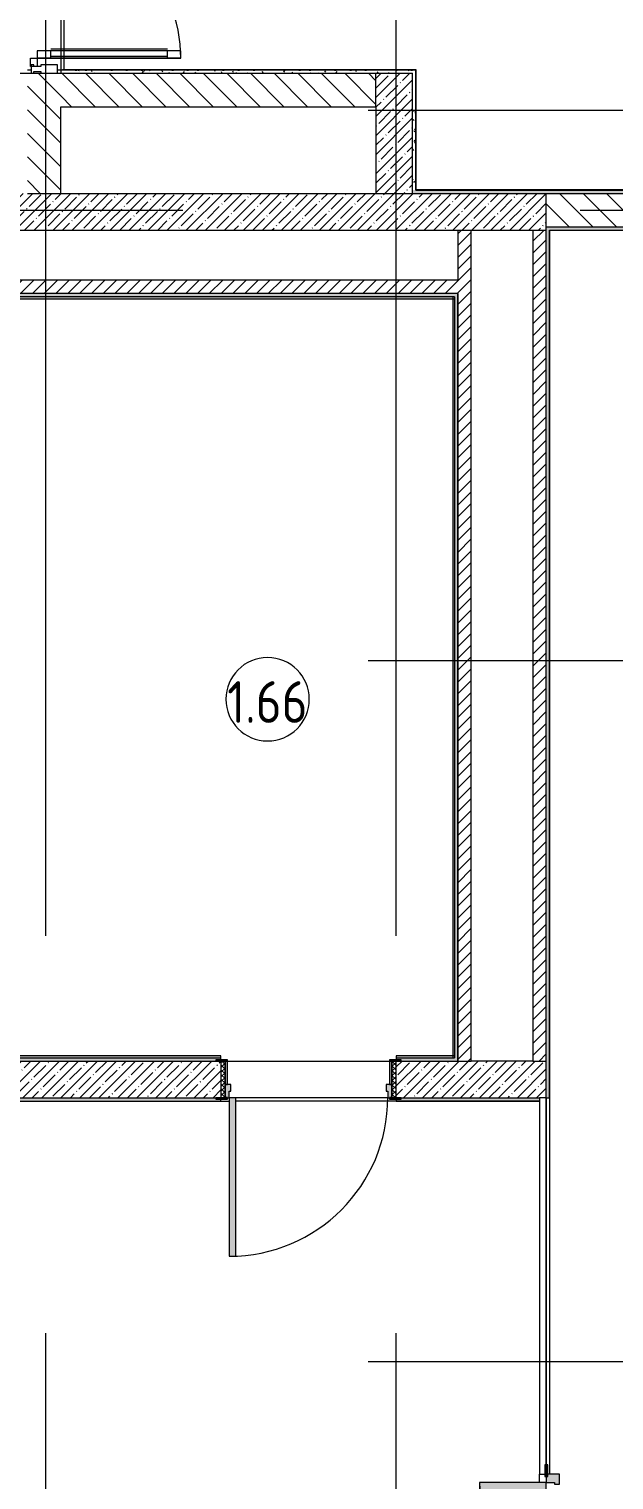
# Model space of a CAD drawing. Header units: millimetres. Extents: x -7229 to 196340, y -8553 to 29000.
# Drawn here: x 148726 to 152232, y 2889 to 11585 of the extents above; entities that cross this region are included whole.
import ezdxf

# ---------------------------------------------------------------- set-up
doc = ezdxf.new("R2010")
doc.units = ezdxf.units.MM
doc.linetypes.add('Осевая', pattern=[15875, 3175, -2381.25, 7937.5, -2381.25])
for name, color, linetype, lineweight in [('A-AREA-IDEN', 7, 'Continuous', 9), ('A-GLAZ-CWMG-3', 7, 'Continuous', 9), ('A-WALL-4', 7, 'Continuous', 13), ('I-WALL-6', 7, 'Continuous', 9), ('Оси-2', 7, 'Осевая', 9)]:
    doc.layers.add(name, color=color, linetype=linetype, lineweight=lineweight)
for name, color, linetype, lineweight, true_color in [('A-DETL-GENF-5', 7, 'Continuous', 9, 0xaaaaaa), ('A-DOOR-5', 7, 'Continuous', 9, 0xaaaaaa), ('A-DOOR-6', 7, 'Continuous', 9, 0xe2e2e2), ('A-DOOR-FRAM-4', 7, 'Continuous', 9, 0xe2e2e2), ('A-DOOR-FRAM-5', 7, 'Continuous', 9, 0xaaaaaa), ('A-FLOR-3', 7, 'Continuous', 9, 0xaaaaaa), ('I-WALL-4', 7, 'Continuous', 9, 0x99bbae), ('I-WALL-8', 9, 'Continuous', 9, 0x808080)]:
    doc.layers.add(name, color=color, linetype=linetype, lineweight=lineweight, true_color=true_color)
doc.styles.add('GOST Common', font='GOST_Common.ttf', dxfattribs={"width": 0.9, "height": 250})
pattern_1 = [(45, (50216.3, 0), (-35.35534, 35.35534), [])]
pattern_2 = [(135, (50216.3, 0), (-70.71068, -70.71068), [])]
pattern_3 = [(45, (50216.3, 0), (-57.024626, 57.024626), []), (45, (50273.33, 0), (-57.024626, 57.024626), [100.806, -20.161, 3.353, -16.808])]
pattern_4 = [(0, (50216.302, 0), (121.92, 30.48), [10.058, -81.382, 10.058, -81.382, -487.68]), (0, (50216.302, 0), (121.92, 30.48), [-182.88, 10.058, -172.822, 10.058, -81.382, -213.36]), (0, (50216.302, 0), (121.92, 30.48), [-457.2, 10.058, -50.902, 10.058, -142.342]), (120, (50262.022, 15.24), (-87.356454, 90.345817), [10.058, -81.382, 10.058, -81.382, -487.68]), (120, (50262.022, 15.24), (-87.356454, 90.345817), [-182.88, 10.058, -172.822, 10.058, -81.382, -213.36]), (120, (50262.022, 15.24), (-87.356454, 90.345817), [-457.2, 10.058, -50.902, 10.058, -142.342]), (240, (50277.262, 76.2), (-34.563546, -120.825817), [10.058, -81.382, 10.058, -81.382, -487.68]), (240, (50277.262, 76.2), (-34.563546, -120.825817), [-182.88, 10.058, -172.822, 10.058, -81.382, -213.36]), (240, (50277.262, 76.2), (-34.563546, -120.825817), [-457.2, 10.058, -50.902, 10.058, -142.342])]

# ---------------------------------------------------------------- blocks, each defined once
blk = doc.blocks.new('110_Дверь_СКБ_1Ст_Внутренняя1 - Д-7а_л__950x2100h_Туалет-32220591-План монтажа зашивок 1 этажа в осях 23_1-33 лист 3')
at = {"layer": 'A-DOOR-5'}
h = blk.add_hatch(dxfattribs=at)
h.set_pattern_fill('FP_145', color=256, style=0, pattern_type=2)
h.set_pattern_definition([(135, (1776.41, 174.685), (-14.14214, -14.14214), []), (225, (1776.41, 174.685), (14.14214, -14.14214), [])])
h.paths.add_polyline_path([(537.5, 110), (512.5, 109.9), (512.5, -110), (537.5, -110)])
at = {"layer": 'A-DOOR-6'}
h = blk.add_hatch(color=256, dxfattribs=at)
h.paths.add_polyline_path([(-487.5, 110), (-487.5, 30), (-452.5, 30), (-452.5, 70), (-462.5, 70), (-462.5, 110), (-472.5, 110)])
h.paths.add_polyline_path([(512.5, 110), (487.5, 109.8), (487.5, 70), (477.5, 70), (477.5, 30), (512.5, 30), (512.5, 109.9)])
at = {"layer": 'A-DOOR-FRAM-4'}
for points in [[(447.5, 1060), (447.5, 110), (487.5, 110), (487.5, 1060)], [(-499, 118), (-542.5, 118), (-542.5, 110), (-472.5, 110), (-472.5, 118), (-492.5, 118)], [(512.5, 118), (497.5, 118), (497.5, 110), (567.5, 110.1), (567.5, 118), (517.5, 118)], [(-487.5, 30), (-487.5, -110), (-472.5, -110), (-472.5, 30)], [(512.5, 30), (497.5, 30), (497.5, -110), (512.5, -109.7)], [(-512.5, -110), (-542.5, -110), (-542.5, -118), (-472.5, -118), (-472.5, -110), (-487.5, -110)], [(512.5, -110), (497.5, -110), (497.5, -118), (567.5, -118), (567.5, -110), (537.5, -110)]]:
    blk.add_hatch(color=256, dxfattribs=at).paths.add_polyline_path(points)
at = {"layer": 'A-DOOR-FRAM-5'}
h = blk.add_hatch(dxfattribs=at)
h.set_pattern_fill('FP_146', color=256, style=0, pattern_type=2)
h.set_pattern_definition([(45, (-346.384, 174.685), (-14.1421, 14.1421), []), (135, (-346.384, 174.685), (-14.1421, -14.1421), [])])
h.paths.add_polyline_path([(-487.5, 110), (-512.5, 110), (-512.5, -110), (-487.5, -110), (-487.5, -108.5)])
at = {"layer": 'A-DOOR-5'}
for p, q in [((487.5, 1060), (447.5, 1060)), ((447.5, 1060), (447.5, 110)), ((487.5, 110), (487.5, 1060)), ((447.5, 110), (487.5, 110))]:
    blk.add_line(p, q, dxfattribs=at)
blk.add_arc((487.5, 110), 950, 90, 180, dxfattribs=at)
at = {"layer": 'A-DOOR-FRAM-5'}
for p, q in [((-472.5, 118), (-542.5, 118)), ((-542.5, 118), (-542.5, 110)), ((-542.5, 110), (-472.5, 110)), ((-487.5, 110), (-512.5, 110)), ((-512.5, 110), (-512.5, -110)), ((-462.5, 110), (-487.5, 110)), ((-487.5, 110), (-487.5, 30)), ((-487.5, -110), (-487.5, 110)), ((-472.5, 110), (-487.5, 110)), ((-487.5, 110), (-487.5, 109)), ((-487.5, 109), (-472.5, 109)), ((-472.5, 110), (-472.5, 118)), ((-472.5, 109), (-472.5, 110)), ((-462.5, 70), (-462.5, 110)), ((487.5, 110), (487.5, 70)), ((512.5, 110), (487.5, 110)), ((567.5, 118), (497.5, 118)), ((497.5, 118), (497.5, 110)), ((512.5, 110), (497.5, 110)), ((497.5, 110), (497.5, 109)), ((497.5, 110), (567.5, 110)), ((497.5, 109), (512.5, 109)), ((512.5, 30), (512.5, 110)), ((537.5, 110), (512.5, 110)), ((512.5, 110), (512.5, -110)), ((512.5, 109), (512.5, 110)), ((537.5, -110), (537.5, 110)), ((567.5, 110), (567.5, 118)), ((-487.5, 30), (-452.5, 30)), ((-472.5, 30), (-487.5, 30)), ((-487.5, 30), (-487.5, -110)), ((-472.5, -110), (-472.5, 30)), ((-452.5, 70), (-462.5, 70)), ((-452.5, 30), (-452.5, 70)), ((487.5, 70), (477.5, 70)), ((477.5, 70), (477.5, 30)), ((477.5, 30), (512.5, 30)), ((512.5, 30), (497.5, 30)), ((497.5, 30), (497.5, -110)), ((512.5, -110), (512.5, 30)), ((-472.5, -110), (-542.5, -110)), ((-542.5, -110), (-542.5, -118)), ((-542.5, -118), (-472.5, -118)), ((-512.5, -110), (-487.5, -110)), ((-487.5, -110), (-472.5, -110)), ((-472.5, -118), (-472.5, -110)), ((497.5, -110), (512.5, -110)), ((567.5, -110), (497.5, -110)), ((497.5, -110), (497.5, -118)), ((497.5, -118), (567.5, -118)), ((512.5, -110), (537.5, -110)), ((567.5, -118), (567.5, -110))]:
    blk.add_line(p, q, dxfattribs=at)
blk = doc.blocks.new('110_Дверь_СКБ_2Ст - Д-5_п__в составе перегородки _не входит в спец__-32680960-План монтажа зашивок 1 этажа в осях 23_1-33 лист 3')
at = {"layer": 'A-DOOR-6'}
for points in [[(-637.5, 900.5), (-637.5, 0.5), (-587.5, 0.5), (-587.5, 900.5)], [(612.5, 400.5), (612.5, 0.5), (662.5, 0.5), (662.5, 400.5)]]:
    blk.add_hatch(color=256, dxfattribs=at).paths.add_polyline_path(points)
h = blk.add_hatch(color=256, dxfattribs=at)
h.paths.add_polyline_path([(-687.5, -19.5), (-687.5, -79.5), (-627.5, -79.5), (-627.5, -49.5), (-637.5, -49.5), (-637.5, 0.5), (-687.5, 0.5)])
h.paths.add_polyline_path([(652.5, -79.5), (712.5, -79.5), (712.5, 0.5), (662.5, 0.5), (662.5, -49.5), (652.5, -49.5)])
at = {"layer": 'A-DOOR-FRAM-4'}
for points in [[(-742.5, 2.7), (-742.5, 0.5), (-672.5, 0.5), (-672.5, 8.5), (-742.5, 8.5)], [(697.5, 0.5), (767.5, 1.5), (767.5, 8.5), (697.5, 8.5)], [(-742.5, -0.5), (-742.5, -8.5), (-687.5, -8.5), (-687.5, -0.5)], [(712.5, -8.5), (767.5, -8.5), (767.5, -0.5), (712.5, -0.5)]]:
    blk.add_hatch(color=256, dxfattribs=at).paths.add_polyline_path(points)
at = {"layer": 'A-DOOR-5'}
for p, q in [((-637.5, 900.5), (-637.5, 0.5)), ((-587.5, 900.5), (-637.5, 900.5)), ((-587.5, 0.5), (-587.5, 900.5)), ((662.5, 400.5), (612.5, 400.5)), ((612.5, 400.5), (612.5, 0.5)), ((662.5, 0.5), (662.5, 400.5)), ((-637.5, 0.5), (-587.5, 0.5)), ((612.5, 0.5), (662.5, 0.5))]:
    blk.add_line(p, q, dxfattribs=at)
for centre, radius, start, end in [((-637.5, 0.5), 900, 0, 90), ((662.5, 0.5), 400, 90, 180)]:
    blk.add_arc(centre, radius, start, end, dxfattribs=at)
at = {"layer": 'A-DOOR-FRAM-5'}
for p, q in [((-672.5, 8.5), (-742.5, 8.5)), ((-742.5, 8.5), (-742.5, 0.5)), ((-742.5, 0.5), (-672.5, 0.5)), ((-637.5, 0.5), (-687.5, 0.5)), ((-687.5, 0.5), (-687.5, -79.5)), ((-672.5, 0.5), (-687.5, 0.5)), ((-687.5, 0.5), (-687.5, -0.5)), ((-672.5, 0.5), (-672.5, 8.5)), ((-672.5, -0.5), (-672.5, 0.5)), ((-637.5, -49.5), (-637.5, 0.5)), ((662.5, 0.5), (662.5, -49.5)), ((712.5, 0.5), (662.5, 0.5)), ((767.5, 8.5), (697.5, 8.5)), ((697.5, 8.5), (697.5, 0.5)), ((712.5, 0.5), (697.5, 0.5)), ((697.5, 0.5), (697.5, -0.5)), ((697.5, 0.5), (767.5, 0.5)), ((712.5, -79.5), (712.5, 0.5)), ((712.5, -0.5), (712.5, 0.5)), ((767.5, 0.5), (767.5, 8.5)), ((-672.5, -0.5), (-742.5, -0.5)), ((-742.5, -0.5), (-742.5, -8.5)), ((-742.5, -8.5), (-672.5, -8.5)), ((-687.5, -0.5), (-672.5, -0.5)), ((-687.5, -79.5), (-627.5, -79.5)), ((-672.5, -8.5), (-672.5, -0.5)), ((-627.5, -49.5), (-637.5, -49.5)), ((-627.5, -79.5), (-627.5, -49.5)), ((662.5, -49.5), (652.5, -49.5)), ((652.5, -49.5), (652.5, -79.5)), ((652.5, -79.5), (712.5, -79.5)), ((697.5, -0.5), (712.5, -0.5)), ((767.5, -0.5), (697.5, -0.5)), ((697.5, -0.5), (697.5, -8.5)), ((697.5, -8.5), (767.5, -8.5)), ((767.5, -8.5), (767.5, -0.5))]:
    blk.add_line(p, q, dxfattribs=at)
blk = doc.blocks.new('Дверь_Витражная_остекление_ - ВВ-7 остекление-32349468-План монтажа зашивок 1 этажа в осях 23_1-33 лист 3')
at = {"layer": 'A-DETL-GENF-5'}
for p, q in [((-815, -20), (-860, -20)), ((-860, -880), (-860, -20)), ((-815, -20), (-860, -20)), ((-860, -20), (-860, -880)), ((-815, -880), (-815, -20)), ((-815, -880), (-815, -20)), ((865, -880), (865, -20)), ((865, -20), (865, -880)), ((-860, -100), (-815, -100)), ((-850, -800), (-850, -100)), ((-806, -800), (-806, -100)), ((856, -800), (856, -100)), ((900, -100), (865, -100)), ((900, -800), (900, -140)), ((910, -880), (910, -140)), ((910, -880), (910, -140)), ((-860, -800), (-815, -800)), ((910, -800), (865, -800)), ((-860, -880), (-815, -880)), ((-860, -880), (-815, -880)), ((910, -880), (865, -880)), ((865, -880), (910, -880))]:
    blk.add_line(p, q, dxfattribs=at)
at = {"layer": 'A-DOOR-5'}
for p, q in [((-910, 20), (-860, 20)), ((-910, -20), (-910, 20)), ((-860, 20), (-860, -20)), ((860, 20), (910, 20)), ((860, -20), (860, 20)), ((910, 20), (910, -20)), ((-860, -20), (-910, -20)), ((-860, -880), (-860, -20)), ((860, -880), (860, -20)), ((910, -20), (860, -20))]:
    blk.add_line(p, q, dxfattribs=at)
for centre, start, end in [((-860, -20), 270, 0), ((860, -20), 180, 270)]:
    blk.add_arc(centre, 860, start, end, dxfattribs=at)
blk = doc.blocks.new('Прямоугольный импост - Импост структурный с накладкой - 160мм Темный-V207-План монтажа зашивок 1 этажа в осях 23_1-33 лист 3')
at = {"layer": 'A-GLAZ-CWMG-3'}
for p, q in [((-50, 0), (-50, 17)), ((-50, 17), (0, 17)), ((-40, 0), (-50, 0)), ((-40, -40), (-40, 0)), ((0, 0), (-10, 0)), ((-10, 0), (-10, -40)), ((0, 17), (0, 0)), ((-50, -140), (-50, -40)), ((-50, -40), (-40, -40)), ((-10, -40), (0, -40)), ((0, -40), (0, -140)), ((0, -140), (-50, -140))]:
    blk.add_line(p, q, dxfattribs=at)
blk = doc.blocks.new('Марка_Помещения - Номер-25198446-План монтажа зашивок 1 этажа в осях 23_1-33 лист 3')
at = {"layer": 'A-AREA-IDEN'}
for start, end in [(360, 180), (180, 360)]:
    blk.add_arc((0, 0), 2.5, start, end, dxfattribs=at)

msp = doc.modelspace()

# ---------------------------------------------------------------- hatches: boundary and pattern name
at = {"layer": 'I-WALL-4'}
for points in [[(151238.6, 9969), (151276.3, 9969), (151276.3, 9980), (144537.3, 9980), (144527.6, 9969), (150732.3, 9969)], [(151265.3, 5420), (151276.3, 5420), (151275.5, 9969), (151265.3, 9969), (151265.3, 5431)]]:
    msp.add_hatch(color=256, dxfattribs=at).paths.add_polyline_path(points)
h = msp.add_hatch(color=256, dxfattribs=at)
h.paths.add_polyline_path([(151265.3, 5420), (151265.3, 5431), (150926.3, 5431), (150926.3, 5420), (151132.1, 5420)])
h.paths.add_polyline_path([(149876.3, 5420), (149876.3, 5431), (148167.3, 5431), (148167.3, 5420), (149402.8, 5420)])
at = {"layer": 'I-WALL-6'}
h = msp.add_hatch(dxfattribs=at)
h.set_pattern_fill('FP_143', color=256, style=0, pattern_type=2)
h.set_pattern_definition(pattern_2)
h.paths.add_polyline_path([(148916.3, 10600), (148916.3, 11320), (148716.3, 11320), (148716.3, 10600)])
h.paths.add_polyline_path([(148716.3, 13220), (148916.3, 13220), (148916.3, 13400), (148716.3, 13400), (148716.3, 13380)])
h = msp.add_hatch(dxfattribs=at)
h.set_pattern_fill('FP_143', color=256, style=0, pattern_type=2)
h.set_pattern_definition(pattern_2)
h.paths.add_polyline_path([(149402.8, 11120), (150805.3, 11120), (150805.3, 11320), (148916.3, 11320), (148916.3, 11120), (148936.3, 11120)])
h = msp.add_hatch(dxfattribs=at)
h.set_pattern_fill('FP_141', color=256, style=0, pattern_type=2)
h.set_pattern_definition(pattern_3)
h.paths.add_polyline_path([(151025.3, 10600), (151025.3, 11320), (150805.3, 11320), (150805.3, 10600)])
h = msp.add_hatch(dxfattribs=at)
h.set_pattern_fill('FP_143', color=256, style=0, pattern_type=2)
h.set_pattern_definition(pattern_2)
h.paths.add_polyline_path([(157346.3, 10400), (157346.3, 10600), (155311.3, 10600), (155311.3, 10400), (157326.3, 10400)])
h.paths.add_polyline_path([(153391.5, 10400), (153861.3, 10400), (153861.3, 10600), (151826.3, 10600), (151826.3, 10400), (152061.9, 10400)])
h.paths.add_polyline_path([(144416.9, 10400), (144426.3, 10400), (144426.3, 10600), (143676.3, 10600), (143676.3, 10400), (144406.3, 10400)])
h.paths.add_polyline_path([(142146.3, 10400), (142726.3, 10400), (142726.3, 10600), (141601.3, 10600), (141601.3, 10400), (142090.2, 10400)])
h.paths.add_polyline_path([(140201.3, 10400), (140201.3, 10600), (139826.3, 10600), (139826.3, 10400), (140176.3, 10400)])
h = msp.add_hatch(dxfattribs=at)
h.set_pattern_fill('FP_141', color=256, style=0, pattern_type=2)
h.set_pattern_definition(pattern_3)
h.paths.add_polyline_path([(144506.3, 10380), (151826.3, 10380), (151826.3, 10600), (144426.3, 10600), (144426.3, 10380)])
h = msp.add_hatch(dxfattribs=at)
h.set_pattern_fill('FP_142', color=256, style=0, pattern_type=2)
h.set_pattern_definition(pattern_1)
h.paths.add_polyline_path([(151376.3, 5400), (151376.3, 10380), (151296.3, 10380), (151296.3, 5400)])
h = msp.add_hatch(dxfattribs=at)
h.set_pattern_fill('FP_142', color=256, style=0, pattern_type=2)
h.set_pattern_definition(pattern_1)
h.paths.add_polyline_path([(151746.3, 5400), (151826.3, 5400), (151826.3, 10380), (151746.3, 10380), (151746.3, 5423.5)])
h = msp.add_hatch(dxfattribs=at)
h.set_pattern_fill('FP_142', color=256, style=0, pattern_type=2)
h.set_pattern_definition(pattern_1)
h.paths.add_polyline_path([(145414.1, 10000), (151296.3, 10000), (151296.3, 10080), (144506.3, 10080), (144506.3, 10000), (144949.3, 10000)])
h = msp.add_hatch(dxfattribs=at)
h.set_pattern_fill('FP_141', color=256, style=0, pattern_type=2)
h.set_pattern_definition(pattern_3)
h.paths.add_polyline_path([(151209.8, 5180), (151826.3, 5180), (151826.3, 5400), (150926.3, 5400), (150926.3, 5180), (150956.3, 5180)])
h.paths.add_polyline_path([(147276.3, 5180), (149876.3, 5180), (149876.3, 5400), (144426.3, 5400), (144426.3, 5180), (145414.1, 5180)])
at = {"layer": 'I-WALL-8'}
h = msp.add_hatch(dxfattribs=at)
h.set_pattern_fill('FP_184', color=256, style=0, pattern_type=2)
h.set_pattern_definition(pattern_4)
h.paths.add_polyline_path([(150732.3, 11320), (151025.3, 11320), (151025.3, 11340), (148916.3, 11340), (148916.3, 11320), (149402.8, 11320)])
h = msp.add_hatch(dxfattribs=at)
h.set_pattern_fill('FP_184', color=256, style=0, pattern_type=2)
h.set_pattern_definition(pattern_4)
h.paths.add_polyline_path([(151025.3, 10620), (151045.3, 10620), (151045.3, 11340), (151025.3, 11340), (151025.3, 10633)])
h = msp.add_hatch(dxfattribs=at)
h.set_pattern_fill('FP_184', color=256, style=0, pattern_type=2)
h.set_pattern_definition(pattern_4)
h.paths.add_polyline_path([(168161.1, 10600), (171406.3, 10600), (171406.2, 10620), (161396.3, 10620), (161396.3, 10608), (161426.3, 10608), (161426.3, 10600), (167596.3, 10600)])
h.paths.add_polyline_path([(159376.3, 10600), (160416.3, 10600), (160416.3, 10608), (160446.3, 10608), (160446.3, 10620), (159346.3, 10620), (159346.3, 10608), (159376.3, 10608), (159376.3, 10600.5)])
h.paths.add_polyline_path([(157566.3, 10600), (157866.3, 10600.2), (157866.3, 10608), (157896.3, 10608), (157896.3, 10620), (155311.3, 10620), (155311.3, 10608), (155341.3, 10608), (155341.3, 10600), (157380.1, 10600)])
h.paths.add_polyline_path([(152061.9, 10600), (153831.3, 10600.2), (153831.3, 10608), (153861.3, 10608), (153861.3, 10620), (151025.3, 10620), (151025.3, 10600), (151846.3, 10600)])
h = msp.add_hatch(dxfattribs=at)
h.set_pattern_fill('FP_184', color=256, style=0, pattern_type=2)
h.set_pattern_definition(pattern_4)
h.paths.add_polyline_path([(151826.3, 5180), (151846.3, 5180), (151846.3, 10400), (151826.3, 10400), (151826.3, 5459.8)])
h = msp.add_hatch(dxfattribs=at)
h.set_pattern_fill('FP_184', color=256, style=0, pattern_type=2)
h.set_pattern_definition(pattern_4)
h.paths.add_polyline_path([(155726.3, 10380), (157346.3, 10380), (157346.3, 10400), (155341.3, 10399.7), (155341.3, 10392), (155311.3, 10392), (155311.3, 10380), (155341.3, 10380)])
h.paths.add_polyline_path([(151846.3, 10380), (153861.3, 10380), (153861.3, 10392), (153831.3, 10392), (153831.3, 10400), (151846.3, 10400), (151846.3, 10380)])
h = msp.add_hatch(dxfattribs=at)
h.set_pattern_fill('FP_184', color=256, style=0, pattern_type=2)
h.set_pattern_definition(pattern_4)
h.paths.add_polyline_path([(145414.1, 9980), (151296.3, 9980), (151296.3, 10000), (144526.3, 10000), (144526.4, 9980), (144976.3, 9980)])
h = msp.add_hatch(dxfattribs=at)
h.set_pattern_fill('FP_184', color=256, style=0, pattern_type=2)
h.set_pattern_definition(pattern_4)
h.paths.add_polyline_path([(151276.3, 5420), (151296.3, 5420), (151296.3, 9980), (151276.3, 9980), (151276.3, 5420.6)])
h = msp.add_hatch(dxfattribs=at)
h.set_pattern_fill('FP_184', color=256, style=0, pattern_type=2)
h.set_pattern_definition(pattern_4)
h.paths.add_polyline_path([(151159.1, 5400), (151296.3, 5400), (151296.3, 5420), (150926.3, 5420), (150926.3, 5408), (150956.3, 5408), (150956.3, 5400)])
h.paths.add_polyline_path([(149402.8, 5400), (149846.3, 5400.4), (149846.3, 5408), (149876.3, 5408), (149876.3, 5420), (148136.3, 5420), (148136.3, 5400), (148156.3, 5400)])
h = msp.add_hatch(dxfattribs=at)
h.set_pattern_fill('FP_184', color=256, style=0, pattern_type=2)
h.set_pattern_definition(pattern_4)
h.paths.add_polyline_path([(150956.3, 5160), (151786.3, 5160), (151785.9, 5180), (150956.3, 5179.3), (150956.3, 5172), (150926.3, 5172), (150926.3, 5160)])
h.paths.add_polyline_path([(145414.1, 5160), (149876.3, 5160), (149876.3, 5172), (149846.3, 5172), (149846.3, 5180), (144426.3, 5180), (144426.3, 5160), (144756.3, 5160)])

# ---------------------------------------------------------------- linework, layer by layer
at = {"layer": 'A-FLOR-3'}
for p, q in [((148936.3, 11340), (148936.3, 13380)), ((148716.3, 11340), (148738.9, 11340)), ((148895.9, 11340), (148916.3, 11340)), ((149876.3, 5160), (149926.3, 5160)), ((150926.3, 5160), (149966.3, 5160)), ((151846.3, 5180), (151846.3, 2925))]:
    msp.add_line(p, q, dxfattribs=at)
at = {"layer": 'A-WALL-4'}
for p, q in [((150805.3, 11120), (150805.3, 11320)), ((151045.3, 10620), (151045.3, 11340)), ((151045.3, 10620), (153861.3, 10620)), ((148716.3, 10600), (148916.3, 10600)), ((151826.3, 10400), (151826.3, 10600)), ((151846.3, 10380), (153861.3, 10380)), ((151846.3, 10380), (151846.3, 10379)), ((151276.3, 9980), (144526.3, 9980)), ((151276.3, 9980), (151276.3, 5420)), ((148156.3, 5420), (149876.3, 5420)), ((151265.3, 5420), (151276.3, 5420)), ((151296.3, 5400), (151376.3, 5400)), ((151746.3, 5400), (151826.3, 5400)), ((151786.3, 5160), (150926.3, 5160)), ((151826.3, 5180), (151786.3, 5180)), ((151786.3, 5160), (151786.3, 2925)), ((151826.3, 2980), (151826.3, 5180)), ((151827.3, 5180), (151827.3, 5179)), ((151846.3, 5180), (151847.3, 5180))]:
    msp.add_line(p, q, dxfattribs=at)
at = {"layer": 'I-WALL-6'}
for p, q in [((148916.3, 13400), (148916.3, 11320)), ((147635.3, 11320), (151025.3, 11320)), ((148916.3, 11340), (151045.3, 11340)), ((151046.3, 11341), (148926.3, 11341)), ((148926.3, 11341), (148926.3, 11340)), ((151025.3, 10600), (151025.3, 11320)), ((151046.3, 10621), (151046.3, 11341)), ((148916.3, 10600), (148916.3, 11120)), ((148916.3, 11120), (150805.3, 11120)), ((150805.3, 11120), (150805.3, 10600)), ((153861.3, 10621), (151046.3, 10621)), ((148916.3, 10600), (153831.3, 10600)), ((144426.3, 10380), (151826.3, 10380)), ((151296.3, 10380), (151296.3, 10080)), ((151376.3, 5400), (151376.3, 10380)), ((151746.3, 10380), (151746.3, 5400)), ((151826.3, 5180), (151826.3, 10400)), ((151826.3, 10400), (153831.3, 10400)), ((151846.3, 5180), (151846.3, 10379)), ((151847.3, 10379), (153861.3, 10379)), ((151847.3, 5179), (151847.3, 10379)), ((151296.3, 10080), (144506.3, 10080)), ((151296.3, 10000), (144506.3, 10000)), ((144526.3, 9969), (151276.3, 9969)), ((151265.3, 9980), (151265.3, 5420)), ((151296.3, 10000), (151296.3, 5400)), ((151296.3, 5400), (151296.3, 10000)), ((144506.3, 5400), (149846.3, 5400)), ((149876.3, 5431), (148167.3, 5431)), ((149876.3, 5408), (149876.3, 5431)), ((149916.3, 5400), (150886.3, 5400)), ((150926.3, 5431), (150926.3, 5408)), ((151276.3, 5431), (150926.3, 5431)), ((150926.3, 5420), (151265.3, 5420)), ((150956.3, 5400), (151296.3, 5400)), ((151296.3, 5400), (151296.3, 5400)), ((151746.3, 5400), (151376.3, 5400)), ((144405.3, 5159), (149876.3, 5159)), ((144406.3, 5160), (149876.3, 5160)), ((144426.3, 5180), (149846.3, 5180)), ((149876.3, 5159), (149876.3, 5172)), ((150876.3, 5180), (149966.3, 5180)), ((150926.3, 5172), (150926.3, 5159)), ((150926.3, 5159), (151785.3, 5159)), ((150956.3, 5180), (151786.3, 5180)), ((151785.3, 5159), (151785.3, 2925)), ((151786.3, 5180), (151786.3, 5160)), ((151826.3, 5180), (151846.3, 5180)), ((151827.3, 2980), (151827.3, 5179)), ((151827.3, 5179), (151847.3, 5179)), ((151785.3, 2925), (151818.3, 2925)), ((151786.3, 2875), (151786.3, 2925))]:
    msp.add_line(p, q, dxfattribs=at)
at = {"layer": 'Оси-2'}
for p, q in [((150926.3, 593.7), (150926.3, 19528.3)), ((148826.3, 593.7), (148826.3, 19415.1)), ((134883.9, 11100), (170535.3, 11100)), ((136153.9, 10500), (170535.3, 10500)), ((134883.9, 7800), (172976.3, 7800)), ((134883.9, 3600), (172976.3, 3600))]:
    msp.add_line(p, q, dxfattribs=at)

# ---------------------------------------------------------------- block references
at = {"layer": 'A-AREA-IDEN', "xscale": 99.99999999999993, "yscale": 99.99999999999993, "zscale": 99.99999999999993}
msp.add_blockref('Марка_Помещения - Номер-25198446-План монтажа зашивок 1 этажа в осях 23_1-33 лист 3', (150155.9, 7568.5), dxfattribs=at)
at = {"layer": 'A-DOOR-5'}
for name, p, rotation in [('Дверь_Витражная_остекление_ - ВВ-7 остекление-32349468-План монтажа зашивок 1 этажа в осях 23_1-33 лист 3', (148755.9, 12270), 89.99999999999993), ('110_Дверь_СКБ_1Ст_Внутренняя1 - Д-7а_л__950x2100h_Туалет-32220591-План монтажа зашивок 1 этажа в осях 23_1-33 лист 3', (150413.8, 5290), 180), ('110_Дверь_СКБ_2Ст - Д-5_п__в составе перегородки _не входит в спец__-32680960-План монтажа зашивок 1 этажа в осях 23_1-33 лист 3', (151826.8, 2212.5), 89.99999999999991)]:
    msp.add_blockref(name, p, dxfattribs=dict(at, rotation=rotation))
at = {"layer": 'A-GLAZ-CWMG-3', "extrusion": (0, 0, -1), "rotation": 270.0000000000001}
msp.add_blockref('Прямоугольный импост - Импост структурный с накладкой - 160мм Темный-V207-План монтажа зашивок 1 этажа в осях 23_1-33 лист 3', (-148755.9, 11320), dxfattribs=at)

# ---------------------------------------------------------------- texts
at = {"layer": 'A-AREA-IDEN', "insert": (149914, 7677.1), "char_height": 250, "width": 606.076, "attachment_point": 1, "style": 'GOST Common'}
msp.add_mtext('1.66', dxfattribs=at)

doc.saveas('drawing.dxf')
